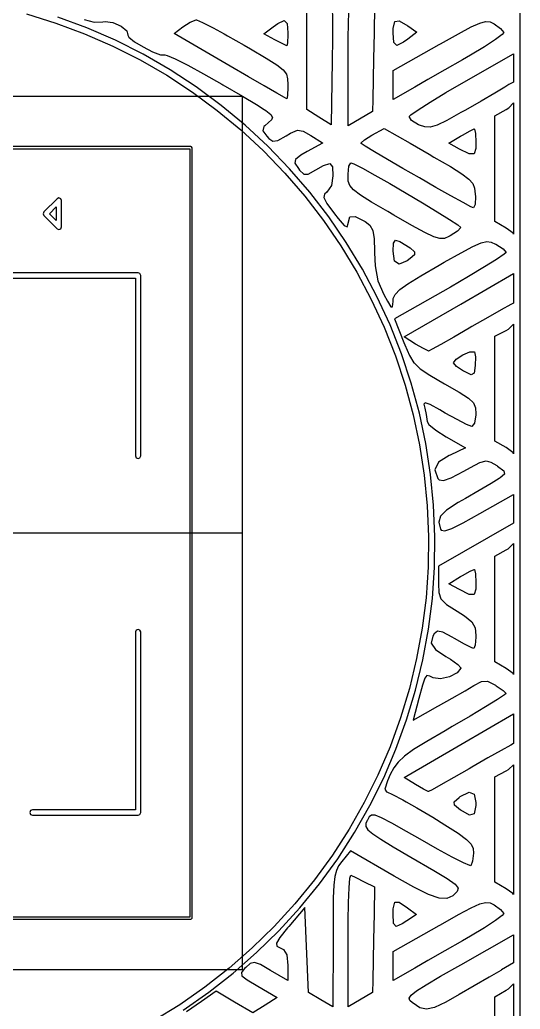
# Model space of a CAD drawing. Header units: millimetres. Extents: x 38 to 487, y 14 to 137.
# Drawn here: x 69.66 to 81.04, y 36.5 to 58.98 of the extents above; entities that cross this region are included whole.
import ezdxf

# ---------------------------------------------------------------- set-up
doc = ezdxf.new("R2010")
doc.units = ezdxf.units.MM
doc.layers.add('BLACK', color=20, linetype='Continuous')

msp = doc.modelspace()

# ---------------------------------------------------------------- linework, layer by layer
for p, q in [((58.178, 57.247), (74.728, 57.247)), ((74.728, 37.397), (74.728, 57.247)), ((74.728, 37.397), (58.178, 37.397))]:
    msp.add_line(p, q)
at = {"layer": 'BLACK', "linetype": 'Continuous'}
for p, q in [((81.037, 27.986), (81.037, 123.236)), ((76.184, 56.943), (76.184, 59.224)), ((76.765, 59.285), (76.769, 58.956)), ((77.136, 58.942), (77.15, 59.275)), ((77.728, 59.292), (77.716, 58.68)), ((69.815, 59.11), (70.482, 58.904)), ((70.482, 58.904), (71.136, 58.66)), ((71.191, 58.795), (70.529, 59.041)), ((71.13, 58.982), (71.354, 58.925)), ((71.354, 58.925), (71.555, 58.933)), ((71.555, 58.933), (71.604, 58.942)), ((71.604, 58.942), (71.782, 58.915)), ((71.782, 58.915), (71.965, 58.834)), ((73.373, 58.82), (73.539, 58.928)), ((73.539, 58.928), (73.669, 58.977)), ((73.669, 58.977), (73.681, 58.975)), ((73.681, 58.975), (73.816, 58.917)), ((73.816, 58.917), (74.061, 58.792)), ((75.421, 58.816), (75.526, 58.893)), ((75.526, 58.893), (75.673, 58.963)), ((75.673, 58.963), (75.74, 58.896)), ((75.74, 58.896), (75.756, 58.68)), ((76.769, 58.956), (76.769, 58.536)), ((77.127, 58.517), (77.136, 58.942)), ((78.153, 58.784), (78.188, 58.942)), ((78.188, 58.942), (78.289, 58.955)), ((78.289, 58.955), (78.485, 58.838)), ((79.919, 58.816), (80.116, 58.905)), ((80.116, 58.905), (80.251, 58.939)), ((80.251, 58.939), (80.351, 58.929)), ((80.351, 58.929), (80.444, 58.886)), ((80.444, 58.886), (80.592, 58.783)), ((71.838, 58.512), (71.191, 58.795)), ((71.965, 58.834), (72.096, 58.729)), ((72.096, 58.729), (72.11, 58.665)), ((72.11, 58.665), (72.118, 58.631)), ((73.171, 58.665), (73.373, 58.82)), ((74.442, 57.926), (73.171, 58.665)), ((74.061, 58.792), (74.308, 58.657)), ((75.214, 58.657), (75.421, 58.816)), ((75.756, 58.68), (75.756, 58.64)), ((77.716, 58.68), (77.704, 58.092)), ((78.151, 58.68), (78.153, 58.784)), ((78.167, 58.463), (78.151, 58.68)), ((78.686, 58.697), (78.483, 58.541)), ((78.485, 58.838), (78.686, 58.697)), ((79.226, 58.435), (79.632, 58.663)), ((79.632, 58.663), (79.919, 58.816)), ((80.592, 58.783), (80.665, 58.692)), ((80.665, 58.692), (80.63, 58.647)), ((71.136, 58.66), (71.776, 58.381)), ((72.468, 58.194), (71.838, 58.512)), ((72.118, 58.631), (72.139, 58.581)), ((72.139, 58.581), (72.268, 58.479)), ((72.268, 58.479), (72.466, 58.361)), ((74.308, 58.657), (74.385, 58.616)), ((74.385, 58.616), (74.76, 58.403)), ((75.464, 58.522), (75.214, 58.657)), ((75.639, 58.43), (75.464, 58.522)), ((75.749, 58.457), (75.735, 58.384)), ((75.756, 58.64), (75.749, 58.457)), ((76.769, 58.536), (76.763, 58.054)), ((77.124, 58.08), (77.127, 58.517)), ((78.235, 58.396), (78.167, 58.463)), ((78.382, 58.467), (78.235, 58.396)), ((78.483, 58.541), (78.382, 58.467)), ((80.474, 58.529), (80.222, 58.365)), ((80.63, 58.647), (80.474, 58.529)), ((71.776, 58.381), (72.399, 58.066)), ((72.466, 58.361), (72.682, 58.253)), ((72.682, 58.253), (72.864, 58.184)), ((74.76, 58.403), (74.908, 58.317)), ((74.908, 58.317), (75.265, 58.109)), ((75.732, 58.385), (75.639, 58.43)), ((75.735, 58.384), (75.732, 58.385)), ((78.152, 57.825), (79.192, 58.416)), ((79.192, 58.416), (79.226, 58.435)), ((80.222, 58.365), (79.904, 58.175)), ((72.399, 58.066), (73.004, 57.717)), ((73.08, 57.84), (72.468, 58.194)), ((72.864, 58.184), (72.962, 58.181)), ((72.962, 58.181), (73.015, 58.17)), ((73.015, 58.17), (73.197, 58.089)), ((73.197, 58.089), (73.481, 57.944)), ((75.265, 58.109), (75.504, 57.957)), ((76.763, 58.054), (76.74, 56.591)), ((77.124, 56.569), (77.124, 58.08)), ((77.704, 58.092), (77.686, 57.171)), ((79.725, 58.072), (79.322, 57.84)), ((79.904, 58.175), (79.725, 58.072)), ((79.758, 57.561), (80.887, 58.205)), ((80.887, 58.205), (80.887, 57.565)), ((73.671, 57.454), (73.08, 57.84)), ((73.481, 57.944), (73.843, 57.748)), ((74.859, 57.684), (74.442, 57.926)), ((75.504, 57.957), (75.649, 57.842)), ((75.649, 57.842), (75.724, 57.743)), ((78.151, 57.498), (78.152, 57.825)), ((79.322, 57.84), (78.94, 57.621)), ((73.004, 57.717), (73.588, 57.334)), ((73.843, 57.748), (74.257, 57.514)), ((75.221, 57.475), (74.859, 57.684)), ((75.724, 57.743), (75.752, 57.637)), ((75.752, 57.637), (75.756, 57.505)), ((78.94, 57.621), (78.642, 57.451)), ((79.348, 57.323), (79.758, 57.561)), ((80.887, 57.565), (80.781, 57.505)), ((73.588, 57.334), (74.15, 56.92)), ((74.239, 57.034), (73.671, 57.454)), ((74.257, 57.514), (74.276, 57.504)), ((74.276, 57.504), (74.726, 57.244)), ((75.503, 57.313), (75.221, 57.475)), ((75.682, 57.212), (75.503, 57.313)), ((75.756, 57.446), (75.748, 57.259)), ((75.756, 57.505), (75.756, 57.446)), ((78.151, 57.171), (78.151, 57.498)), ((78.642, 57.451), (78.151, 57.171)), ((78.994, 57.109), (79.348, 57.323)), ((80.689, 57.448), (80.457, 57.31)), ((80.781, 57.505), (80.689, 57.448)), ((74.726, 57.244), (75.046, 57.054)), ((75.735, 57.185), (75.682, 57.212)), ((75.748, 57.259), (75.735, 57.185)), ((77.686, 57.171), (77.68, 56.893)), ((78.721, 56.936), (78.994, 57.109)), ((80.146, 57.129), (79.796, 56.929)), ((80.457, 57.31), (80.146, 57.129)), ((80.779, 56.982), (80.887, 57.092)), ((80.887, 57.092), (80.887, 54.109)), ((74.15, 56.92), (74.688, 56.475)), ((74.784, 56.584), (74.239, 57.034)), ((75.046, 57.054), (75.218, 56.943)), ((75.218, 56.943), (75.254, 56.92)), ((75.254, 56.92), (75.368, 56.827)), ((76.462, 56.767), (76.184, 56.943)), ((77.68, 56.893), (77.124, 56.569)), ((78.555, 56.82), (78.721, 56.936)), ((79.69, 56.869), (79.367, 56.69)), ((79.796, 56.929), (79.69, 56.869)), ((80.461, 56.798), (80.717, 56.944)), ((80.717, 56.944), (80.779, 56.982)), ((75.319, 56.647), (75.232, 56.569)), ((75.382, 56.705), (75.319, 56.647)), ((75.368, 56.827), (75.404, 56.76)), ((75.404, 56.76), (75.382, 56.705)), ((76.74, 56.591), (76.462, 56.767)), ((78.516, 56.781), (78.555, 56.82)), ((78.565, 56.693), (78.516, 56.781)), ((78.725, 56.595), (78.565, 56.693)), ((79.367, 56.69), (79.146, 56.584)), ((80.46, 55.598), (80.461, 56.798)), ((74.688, 56.475), (75.2, 56.001)), ((75.302, 56.104), (74.784, 56.584)), ((75.213, 56.552), (75.187, 56.459)), ((75.187, 56.459), (75.281, 56.333)), ((75.232, 56.569), (75.213, 56.552)), ((75.818, 56.4), (75.974, 56.469)), ((75.974, 56.469), (76.101, 56.451)), ((76.101, 56.451), (76.279, 56.347)), ((77.667, 56.358), (77.947, 56.508)), ((77.947, 56.508), (78.533, 56.173)), ((78.745, 56.586), (78.725, 56.595)), ((78.871, 56.544), (78.745, 56.586)), ((78.992, 56.539), (78.871, 56.544)), ((79.146, 56.584), (78.992, 56.539)), ((79.722, 56.36), (79.899, 56.459)), ((79.899, 56.459), (79.992, 56.499)), ((79.992, 56.499), (79.997, 56.496)), ((79.997, 56.496), (80.022, 56.398)), ((75.281, 56.333), (75.325, 56.285)), ((75.325, 56.285), (75.418, 56.218)), ((75.418, 56.218), (75.528, 56.237)), ((75.528, 56.237), (75.72, 56.343)), ((75.72, 56.343), (75.818, 56.4)), ((76.279, 56.347), (76.543, 56.18)), ((77.422, 56.18), (77.496, 56.252)), ((77.496, 56.252), (77.667, 56.358)), ((79.414, 56.173), (79.682, 56.336)), ((79.682, 56.336), (79.722, 56.36)), ((80.022, 56.398), (80.032, 56.2)), ((80.032, 56.2), (80.028, 56.053)), ((73.553, 56.097), (59.353, 56.097)), ((59.378, 56.047), (73.528, 56.047)), ((73.528, 56.047), (73.528, 38.597)), ((73.57, 56.089), (73.553, 56.097)), ((73.578, 56.072), (73.57, 56.089)), ((73.578, 38.572), (73.578, 56.072)), ((75.2, 56.001), (75.685, 55.498)), ((75.793, 55.596), (75.302, 56.104)), ((76.199, 55.984), (76.052, 55.9)), ((76.545, 56.179), (76.199, 55.984)), ((76.543, 56.18), (76.545, 56.179)), ((77.424, 56.171), (77.422, 56.18)), ((77.517, 56.108), (77.424, 56.171)), ((77.725, 55.981), (77.517, 56.108)), ((78.021, 55.807), (77.725, 55.981)), ((78.533, 56.173), (78.968, 55.923)), ((79.659, 56.04), (79.414, 56.173)), ((79.878, 55.933), (79.659, 56.04)), ((80.028, 56.053), (79.989, 55.932)), ((75.929, 55.805), (75.917, 55.721)), ((76.052, 55.9), (75.929, 55.805)), ((78.372, 55.602), (78.021, 55.807)), ((78.968, 55.923), (79.077, 55.861)), ((79.077, 55.861), (79.453, 55.642)), ((79.989, 55.932), (79.878, 55.933)), ((76.254, 55.062), (75.793, 55.596)), ((75.917, 55.721), (75.995, 55.601)), ((75.995, 55.601), (76.021, 55.566)), ((76.021, 55.566), (76.117, 55.468)), ((76.218, 55.472), (76.395, 55.571)), ((76.395, 55.571), (76.564, 55.668)), ((76.564, 55.668), (76.708, 55.714)), ((76.708, 55.714), (76.769, 55.64)), ((76.769, 55.64), (76.782, 55.436)), ((77.125, 55.47), (77.145, 55.654)), ((77.145, 55.654), (77.187, 55.729)), ((77.187, 55.729), (77.258, 55.703)), ((77.258, 55.703), (77.451, 55.605)), ((77.451, 55.605), (77.733, 55.45)), ((78.749, 55.385), (78.372, 55.602)), ((79.453, 55.642), (79.709, 55.482)), ((80.46, 54.398), (80.46, 55.598)), ((75.685, 55.498), (76.142, 54.97)), ((76.117, 55.468), (76.218, 55.472)), ((76.782, 55.434), (76.751, 55.213)), ((76.782, 55.436), (76.782, 55.434)), ((77.124, 55.436), (77.125, 55.47)), ((77.13, 55.316), (77.124, 55.436)), ((77.164, 55.216), (77.13, 55.316)), ((77.733, 55.45), (78.074, 55.257)), ((79.123, 55.172), (78.749, 55.385)), ((79.709, 55.482), (79.87, 55.361)), ((79.87, 55.361), (79.959, 55.257)), ((76.751, 55.213), (76.642, 55.06)), ((77.247, 55.116), (77.164, 55.216)), ((77.404, 54.997), (77.247, 55.116)), ((78.074, 55.257), (78.444, 55.042)), ((79.462, 54.98), (79.123, 55.172)), ((79.959, 55.257), (79.999, 55.15)), ((79.999, 55.15), (80.016, 55.02)), ((70.51, 54.914), (70.21, 54.614)), ((70.553, 54.932), (70.51, 54.914)), ((70.595, 54.914), (70.553, 54.932)), ((70.613, 54.872), (70.595, 54.914)), ((70.613, 54.272), (70.613, 54.872)), ((76.142, 54.97), (76.568, 54.417)), ((76.685, 54.502), (76.254, 55.062)), ((76.588, 55.02), (76.574, 54.941)), ((76.574, 54.941), (76.644, 54.805)), ((76.642, 55.06), (76.588, 55.02)), ((77.657, 54.838), (77.404, 54.997)), ((78.444, 55.042), (78.813, 54.824)), ((79.737, 54.828), (79.462, 54.98)), ((80.02, 54.963), (80.012, 54.779)), ((80.016, 55.02), (80.02, 54.963)), ((70.337, 54.572), (70.493, 54.727)), ((70.493, 54.727), (70.493, 54.417)), ((76.644, 54.805), (76.813, 54.573)), ((78.029, 54.62), (77.657, 54.838)), ((78.163, 54.542), (78.029, 54.62)), ((78.813, 54.824), (79.152, 54.619)), ((79.152, 54.619), (79.431, 54.445)), ((79.918, 54.732), (79.737, 54.828)), ((79.973, 54.707), (79.918, 54.732)), ((80.012, 54.779), (79.973, 54.707)), ((70.21, 54.614), (70.193, 54.572)), ((70.193, 54.572), (70.21, 54.529)), ((70.21, 54.529), (70.51, 54.229)), ((70.493, 54.417), (70.337, 54.572)), ((76.568, 54.417), (76.962, 53.841)), ((77.084, 53.919), (76.685, 54.502)), ((76.813, 54.573), (76.899, 54.463)), ((76.899, 54.463), (77.036, 54.306)), ((77.125, 54.362), (77.165, 54.502)), ((77.165, 54.502), (77.289, 54.512)), ((77.289, 54.512), (77.512, 54.394)), ((77.512, 54.394), (77.617, 54.311)), ((78.576, 54.305), (78.163, 54.542)), ((79.431, 54.445), (79.62, 54.32)), ((80.716, 54.246), (80.46, 54.398)), ((70.51, 54.229), (70.553, 54.212)), ((70.553, 54.212), (70.595, 54.229)), ((70.595, 54.229), (70.613, 54.272)), ((77.036, 54.306), (77.105, 54.272)), ((77.105, 54.272), (77.124, 54.349)), ((77.124, 54.349), (77.125, 54.362)), ((77.617, 54.311), (77.686, 54.193)), ((77.686, 54.193), (77.718, 54.002)), ((78.869, 54.145), (78.576, 54.305)), ((79.615, 54.174), (79.446, 54.068)), ((79.69, 54.257), (79.615, 54.174)), ((79.62, 54.32), (79.69, 54.26)), ((79.69, 54.26), (79.69, 54.257)), ((80.874, 54.133), (80.716, 54.246)), ((77.718, 54.002), (77.726, 53.723)), ((78.159, 53.902), (78.201, 53.974)), ((78.201, 53.974), (78.3, 53.939)), ((79.071, 54.049), (78.869, 54.145)), ((79.21, 54.009), (79.071, 54.049)), ((79.315, 54.014), (79.21, 54.009)), ((79.414, 54.052), (79.315, 54.014)), ((79.446, 54.068), (79.414, 54.052)), ((80.887, 54.109), (80.874, 54.133)), ((76.962, 53.841), (77.324, 53.243)), ((77.45, 53.315), (77.084, 53.919)), ((77.726, 53.723), (77.727, 53.688)), ((78.151, 53.723), (78.159, 53.902)), ((78.182, 53.499), (78.151, 53.723)), ((78.3, 53.939), (78.533, 53.801)), ((78.533, 53.801), (78.638, 53.711)), ((79.692, 53.688), (79.962, 53.831)), ((79.962, 53.831), (80.147, 53.912)), ((80.147, 53.912), (80.276, 53.94)), ((80.276, 53.94), (80.377, 53.926)), ((80.377, 53.926), (80.478, 53.881)), ((80.478, 53.881), (80.485, 53.878)), ((80.485, 53.878), (80.649, 53.774)), ((80.649, 53.774), (80.716, 53.696)), ((77.727, 53.688), (77.74, 53.39)), ((78.284, 53.428), (78.182, 53.499)), ((78.467, 53.506), (78.284, 53.428)), ((78.535, 53.555), (78.467, 53.506)), ((78.632, 53.64), (78.535, 53.555)), ((78.638, 53.711), (78.632, 53.64)), ((79.31, 53.472), (79.692, 53.688)), ((80.501, 53.537), (80.224, 53.364)), ((80.672, 53.654), (80.501, 53.537)), ((80.716, 53.696), (80.672, 53.654)), ((77.782, 52.691), (77.45, 53.315)), ((77.74, 53.39), (77.804, 53.049)), ((78.776, 53.163), (79.195, 53.406)), ((79.195, 53.406), (79.31, 53.472)), ((80.224, 53.364), (79.865, 53.149)), ((72.353, 53.232), (60.553, 53.232)), ((60.613, 53.112), (72.293, 53.112)), ((72.293, 53.112), (72.293, 49.072)), ((72.395, 53.214), (72.353, 53.232)), ((72.413, 53.172), (72.395, 53.214)), ((72.413, 49.072), (72.413, 53.172)), ((77.324, 53.243), (77.652, 52.627)), ((77.804, 53.049), (77.937, 52.736)), ((78.485, 52.983), (78.776, 53.163)), ((79.865, 53.149), (79.449, 52.908)), ((79.685, 52.519), (80.887, 53.215)), ((80.887, 53.215), (80.887, 52.542)), ((79.449, 52.908), (78.182, 52.182)), ((78.197, 52.741), (78.3, 52.848)), ((78.3, 52.848), (78.485, 52.983)), ((77.652, 52.627), (77.944, 51.993)), ((78.078, 52.05), (77.782, 52.691)), ((77.937, 52.736), (78.018, 52.588)), ((78.147, 52.58), (78.153, 52.644)), ((78.153, 52.644), (78.197, 52.741)), ((78.018, 52.588), (78.1, 52.459)), ((78.1, 52.459), (78.137, 52.461)), ((78.137, 52.461), (78.147, 52.58)), ((78.397, 51.774), (79.685, 52.519)), ((80.605, 52.39), (80.301, 52.217)), ((80.825, 52.511), (80.605, 52.39)), ((80.887, 52.542), (80.825, 52.511)), ((78.182, 52.182), (78.395, 51.646)), ((80.301, 52.217), (79.94, 52.009)), ((77.944, 51.993), (78.202, 51.344)), ((78.338, 51.394), (78.078, 52.05)), ((79.877, 51.972), (79.525, 51.769)), ((79.94, 52.009), (79.877, 51.972)), ((80.46, 51.791), (80.716, 51.924)), ((80.716, 51.924), (80.77, 51.953)), ((80.77, 51.953), (80.887, 52.061)), ((80.887, 52.061), (80.887, 49.121)), ((78.661, 51.613), (78.397, 51.774)), ((79.525, 51.769), (79.235, 51.604)), ((80.46, 49.41), (80.46, 51.791)), ((78.395, 51.646), (78.416, 51.592)), ((78.416, 51.592), (78.518, 51.356)), ((78.842, 51.508), (78.661, 51.613)), ((78.948, 51.455), (78.842, 51.508)), ((79.035, 51.494), (78.954, 51.453)), ((79.235, 51.604), (79.035, 51.494)), ((78.202, 51.344), (78.422, 50.681)), ((78.561, 50.723), (78.338, 51.394)), ((78.518, 51.356), (78.623, 51.187)), ((78.954, 51.453), (78.948, 51.455)), ((79.519, 51.185), (79.582, 51.269)), ((79.582, 51.269), (79.732, 51.366)), ((79.732, 51.366), (79.894, 51.433)), ((79.894, 51.433), (79.995, 51.433)), ((79.995, 51.433), (80.022, 51.324)), ((80.022, 51.324), (80.017, 51.126)), ((78.623, 51.187), (78.625, 51.185)), ((78.625, 51.185), (78.766, 51.048)), ((78.766, 51.048), (78.986, 50.902)), ((79.587, 51.101), (79.519, 51.185)), ((79.75, 50.995), (79.587, 51.101)), ((80.017, 51.125), (79.988, 50.952)), ((80.017, 51.126), (80.017, 51.125)), ((78.986, 50.902), (79.32, 50.711)), ((79.754, 50.993), (79.75, 50.995)), ((79.919, 50.917), (79.754, 50.993)), ((79.988, 50.952), (79.919, 50.917)), ((78.422, 50.681), (78.605, 50.008)), ((78.746, 50.042), (78.561, 50.723)), ((79.32, 50.711), (79.649, 50.522)), ((79.649, 50.522), (79.859, 50.385)), ((79.859, 50.385), (79.974, 50.275)), ((78.88, 50.28), (78.847, 50.249)), ((78.847, 50.249), (78.866, 50.153)), ((78.866, 50.153), (78.897, 50.015)), ((78.991, 50.238), (78.88, 50.28)), ((79.21, 50.116), (78.991, 50.238)), ((79.974, 50.275), (80.022, 50.165)), ((80.022, 50.165), (80.032, 50.027)), ((78.605, 50.008), (78.75, 49.325)), ((78.893, 49.351), (78.746, 50.042)), ((78.897, 50.015), (78.919, 49.857)), ((79.33, 50.046), (79.21, 50.116)), ((79.601, 49.895), (79.33, 50.046)), ((80.032, 50.001), (80.002, 49.818)), ((80.032, 50.027), (80.032, 50.001)), ((78.919, 49.857), (78.964, 49.788)), ((78.964, 49.788), (79.123, 49.656)), ((79.819, 49.786), (79.601, 49.895)), ((79.938, 49.743), (79.819, 49.786)), ((79.94, 49.743), (79.938, 49.743)), ((80.002, 49.818), (79.94, 49.743)), ((79.123, 49.656), (79.357, 49.505)), ((79.357, 49.505), (79.794, 49.252)), ((78.75, 49.325), (78.857, 48.635)), ((79.001, 48.653), (78.893, 49.351)), ((79.794, 49.252), (79.445, 49.091)), ((80.716, 49.259), (80.46, 49.41)), ((80.871, 49.149), (80.716, 49.259)), ((72.293, 49.072), (72.31, 49.029)), ((72.31, 49.029), (72.353, 49.012)), ((72.353, 49.012), (72.395, 49.029)), ((72.395, 49.029), (72.413, 49.072)), ((79.423, 49.081), (79.181, 48.926)), ((79.445, 49.091), (79.423, 49.081)), ((80.887, 49.121), (80.871, 49.149)), ((79.181, 48.926), (79.099, 48.758)), ((79.753, 48.725), (79.909, 48.811)), ((79.909, 48.811), (80.123, 48.919)), ((80.123, 48.919), (80.262, 48.956)), ((80.262, 48.956), (80.373, 48.931)), ((80.373, 48.931), (80.505, 48.851)), ((80.505, 48.851), (80.523, 48.839)), ((80.523, 48.839), (80.668, 48.732)), ((78.857, 48.635), (78.925, 47.94)), ((79.07, 47.95), (79.001, 48.653)), ((79.099, 48.758), (79.168, 48.558)), ((79.168, 48.558), (79.197, 48.526)), ((79.294, 48.513), (79.468, 48.576)), ((79.468, 48.576), (79.753, 48.725)), ((80.558, 48.555), (80.378, 48.442)), ((80.582, 48.572), (80.558, 48.555)), ((80.683, 48.66), (80.582, 48.572)), ((80.668, 48.732), (80.683, 48.66)), ((79.197, 48.526), (79.294, 48.513)), ((80.378, 48.442), (80.108, 48.283)), ((79.797, 48.107), (79.625, 48.01)), ((80.108, 48.283), (79.797, 48.107)), ((80.123, 47.763), (80.887, 48.198)), ((80.887, 48.198), (80.887, 47.546)), ((78.925, 47.94), (78.954, 47.242)), ((79.099, 47.244), (79.07, 47.95)), ((79.625, 48.01), (79.364, 47.842)), ((79.225, 47.704), (79.186, 47.568)), ((79.364, 47.842), (79.225, 47.704)), ((79.741, 47.552), (80.123, 47.763)), ((80.887, 47.546), (79.177, 46.564)), ((79.186, 47.568), (79.226, 47.407)), ((79.323, 47.37), (79.482, 47.423)), ((79.482, 47.423), (79.741, 47.552)), ((78.954, 47.242), (78.945, 46.544)), ((79.09, 46.538), (79.099, 47.242)), ((79.099, 47.242), (79.099, 47.244)), ((79.226, 47.407), (79.242, 47.382)), ((79.242, 47.382), (79.323, 47.37)), ((80.76, 46.964), (80.887, 47.085)), ((80.887, 47.085), (80.887, 44.103)), ((80.46, 45.592), (80.461, 46.792)), ((80.461, 46.792), (80.717, 46.938)), ((80.717, 46.938), (80.76, 46.964)), ((78.945, 46.544), (78.896, 45.848)), ((79.04, 45.833), (79.09, 46.538)), ((79.177, 46.564), (79.177, 46.186)), ((79.414, 46.167), (79.682, 46.33)), ((79.682, 46.33), (79.722, 46.354)), ((79.722, 46.354), (79.899, 46.453)), ((79.899, 46.453), (79.992, 46.493)), ((79.992, 46.493), (79.997, 46.49)), ((79.997, 46.49), (80.022, 46.392)), ((80.022, 46.392), (80.032, 46.194)), ((79.177, 46.186), (79.178, 46.167)), ((79.178, 46.167), (79.186, 45.971)), ((79.659, 46.034), (79.414, 46.167)), ((80.032, 46.194), (80.028, 46.047)), ((79.186, 45.971), (79.236, 45.825)), ((79.878, 45.927), (79.659, 46.034)), ((79.989, 45.926), (79.878, 45.927)), ((80.028, 46.047), (79.989, 45.926)), ((78.896, 45.848), (78.808, 45.155)), ((78.952, 45.133), (79.04, 45.833)), ((79.236, 45.825), (79.364, 45.7)), ((79.364, 45.7), (79.605, 45.544)), ((79.605, 45.544), (79.768, 45.44)), ((79.768, 45.44), (79.939, 45.302)), ((80.46, 44.392), (80.46, 45.592)), ((79.939, 45.302), (80.015, 45.167)), ((72.31, 45.114), (72.293, 45.072)), ((72.293, 45.072), (72.293, 41.032)), ((72.353, 45.132), (72.31, 45.114)), ((72.395, 45.114), (72.353, 45.132)), ((72.413, 45.072), (72.395, 45.114)), ((72.413, 40.972), (72.413, 45.072)), ((78.808, 45.155), (78.682, 44.468)), ((78.824, 44.438), (78.952, 45.133)), ((79.053, 44.977), (79.017, 44.817)), ((79.084, 45.031), (79.053, 44.977)), ((79.156, 45.087), (79.084, 45.031)), ((79.279, 45.065), (79.156, 45.087)), ((79.494, 44.955), (79.279, 45.065)), ((79.547, 44.924), (79.494, 44.955)), ((80.015, 45.167), (80.032, 44.989)), ((80.032, 44.956), (80.016, 44.772)), ((80.032, 44.989), (80.032, 44.956)), ((79.017, 44.817), (79.11, 44.674)), ((79.774, 44.796), (79.547, 44.924)), ((79.937, 44.714), (79.774, 44.796)), ((80.016, 44.772), (79.983, 44.697)), ((79.11, 44.674), (79.348, 44.516)), ((79.348, 44.516), (79.45, 44.455)), ((79.983, 44.697), (79.937, 44.714)), ((78.682, 44.468), (78.518, 43.79)), ((78.658, 43.752), (78.824, 44.438)), ((79.45, 44.455), (79.622, 44.334)), ((79.622, 44.334), (79.69, 44.256)), ((80.716, 44.24), (80.46, 44.392)), ((78.918, 44.085), (78.869, 44.025)), ((78.984, 44.071), (78.918, 44.085)), ((79.061, 44.028), (78.984, 44.071)), ((79.427, 44.052), (79.222, 44.006)), ((79.606, 44.141), (79.427, 44.052)), ((79.69, 44.248), (79.606, 44.141)), ((79.69, 44.256), (79.69, 44.248)), ((80.874, 44.127), (80.716, 44.24)), ((80.887, 44.103), (80.874, 44.127)), ((78.814, 43.861), (78.733, 43.563)), ((78.869, 44.025), (78.814, 43.861)), ((79.222, 44.006), (79.061, 44.028)), ((79.783, 43.735), (79.984, 43.853)), ((79.984, 43.853), (80.161, 43.946)), ((80.161, 43.946), (80.297, 43.951)), ((80.297, 43.951), (80.475, 43.862)), ((80.475, 43.862), (80.491, 43.852)), ((80.491, 43.852), (80.651, 43.744)), ((78.518, 43.79), (78.316, 43.121)), ((78.454, 43.075), (78.658, 43.752)), ((79.493, 43.569), (79.783, 43.735)), ((80.68, 43.642), (80.519, 43.536)), ((80.651, 43.744), (80.716, 43.674)), ((80.716, 43.674), (80.68, 43.642)), ((78.733, 43.563), (78.601, 43.07)), ((78.601, 43.07), (79.167, 43.385)), ((79.167, 43.385), (79.177, 43.391)), ((79.177, 43.391), (79.493, 43.569)), ((80.519, 43.536), (80.252, 43.371)), ((79.902, 43.162), (79.494, 42.925)), ((79.685, 42.513), (80.887, 43.209)), ((80.252, 43.371), (79.902, 43.162)), ((80.887, 43.209), (80.887, 42.536)), ((78.316, 43.121), (78.078, 42.465)), ((78.212, 42.412), (78.454, 43.075)), ((79.329, 42.83), (78.913, 42.586)), ((79.494, 42.925), (79.329, 42.83)), ((78.397, 41.768), (79.685, 42.513)), ((78.913, 42.586), (78.614, 42.399)), ((80.825, 42.504), (80.605, 42.383)), ((80.887, 42.536), (80.825, 42.504)), ((78.078, 42.465), (77.802, 41.823)), ((77.934, 41.762), (78.212, 42.412)), ((78.614, 42.399), (78.406, 42.249)), ((80.605, 42.383), (80.301, 42.211)), ((78.266, 42.118), (78.167, 41.987)), ((78.406, 42.249), (78.266, 42.118)), ((80.301, 42.211), (79.94, 42.003)), ((80.77, 41.947), (80.887, 42.055)), ((80.887, 42.055), (80.887, 39.106)), ((77.802, 41.823), (77.492, 41.198)), ((78.085, 41.835), (78.019, 41.691)), ((78.167, 41.987), (78.085, 41.835)), ((79.877, 41.966), (79.525, 41.763)), ((79.94, 42.003), (79.877, 41.966)), ((80.46, 41.785), (80.716, 41.917)), ((80.716, 41.917), (80.77, 41.947)), ((77.62, 41.13), (77.934, 41.762)), ((78.019, 41.691), (77.962, 41.504)), ((78.661, 41.607), (78.397, 41.768)), ((78.842, 41.502), (78.661, 41.607)), ((79.235, 41.598), (79.035, 41.488)), ((79.525, 41.763), (79.235, 41.598)), ((80.46, 39.387), (80.46, 41.785)), ((77.962, 41.504), (78.002, 41.441)), ((78.002, 41.441), (78.009, 41.44)), ((78.009, 41.44), (78.135, 41.384)), ((78.135, 41.384), (78.371, 41.258)), ((78.948, 41.449), (78.842, 41.502)), ((78.954, 41.447), (78.948, 41.449)), ((79.035, 41.488), (78.954, 41.447)), ((79.675, 41.332), (79.876, 41.435)), ((79.876, 41.435), (79.994, 41.39)), ((79.994, 41.39), (80.032, 41.196)), ((77.492, 41.198), (77.147, 40.591)), ((77.271, 40.516), (77.62, 41.13)), ((78.371, 41.258), (78.446, 41.215)), ((78.446, 41.215), (78.686, 41.078)), ((79.536, 41.215), (79.647, 41.312)), ((79.546, 41.14), (79.536, 41.215)), ((79.683, 41.025), (79.546, 41.14)), ((79.647, 41.312), (79.675, 41.332)), ((80.031, 41.131), (79.99, 40.943)), ((80.032, 41.196), (80.031, 41.131)), ((69.91, 41.014), (69.893, 40.972)), ((69.893, 40.972), (69.91, 40.929)), ((69.953, 41.032), (69.91, 41.014)), ((69.91, 40.929), (69.953, 40.912)), ((72.293, 41.032), (69.953, 41.032)), ((69.953, 40.912), (72.353, 40.912)), ((72.353, 40.912), (72.395, 40.929)), ((72.395, 40.929), (72.413, 40.972)), ((77.654, 40.914), (77.604, 40.875)), ((77.74, 40.909), (77.654, 40.914)), ((77.886, 40.851), (77.74, 40.909)), ((78.686, 41.078), (79.049, 40.862)), ((79.688, 41.022), (79.683, 41.025)), ((79.881, 40.91), (79.688, 41.022)), ((79.99, 40.943), (79.881, 40.91)), ((77.559, 40.788), (77.532, 40.718)), ((77.532, 40.718), (77.532, 40.653)), ((77.565, 40.8), (77.559, 40.788)), ((77.604, 40.875), (77.565, 40.8)), ((78.116, 40.732), (77.886, 40.851)), ((78.453, 40.542), (78.116, 40.732)), ((79.049, 40.862), (79.322, 40.694)), ((79.322, 40.694), (79.625, 40.501)), ((77.147, 40.591), (76.769, 40.004)), ((76.889, 39.922), (77.271, 40.516)), ((77.532, 40.653), (77.577, 40.581)), ((77.577, 40.581), (77.684, 40.489)), ((77.684, 40.489), (77.87, 40.364)), ((78.766, 40.362), (78.453, 40.542)), ((79.625, 40.501), (79.818, 40.361)), ((77.87, 40.364), (78.152, 40.192)), ((79.156, 40.142), (78.766, 40.362)), ((79.818, 40.361), (79.924, 40.251)), ((79.924, 40.251), (79.968, 40.153)), ((77.178, 40.102), (76.981, 39.855)), ((78.171, 39.527), (77.178, 40.102)), ((78.152, 40.192), (78.548, 39.96)), ((79.491, 39.96), (79.156, 40.142)), ((79.972, 40.046), (79.949, 39.867)), ((79.968, 40.153), (79.972, 40.046)), ((76.769, 40.004), (76.359, 39.439)), ((76.473, 39.351), (76.889, 39.922)), ((76.981, 39.855), (76.91, 39.76)), ((78.548, 39.96), (79.075, 39.656)), ((79.745, 39.83), (79.491, 39.96)), ((79.891, 39.766), (79.745, 39.83)), ((79.949, 39.867), (79.916, 39.763)), ((76.859, 39.657), (76.823, 39.52)), ((76.91, 39.76), (76.859, 39.657)), ((79.075, 39.656), (79.378, 39.474)), ((79.916, 39.763), (79.891, 39.766)), ((76.359, 39.439), (75.917, 38.898)), ((76.027, 38.803), (76.473, 39.351)), ((76.823, 39.52), (76.801, 39.321)), ((77.15, 39.263), (77.168, 39.478)), ((77.168, 39.478), (77.189, 39.549)), ((77.189, 39.549), (77.302, 39.492)), ((77.302, 39.492), (77.49, 39.398)), ((77.49, 39.398), (77.728, 39.28)), ((78.621, 39.274), (78.171, 39.527)), ((79.378, 39.474), (79.557, 39.344)), ((79.557, 39.344), (79.624, 39.252)), ((80.716, 39.241), (80.46, 39.387)), ((76.801, 39.321), (76.789, 39.034)), ((77.136, 38.93), (77.15, 39.263)), ((77.728, 39.28), (77.716, 38.668)), ((78.953, 39.109), (78.621, 39.274)), ((79.194, 39.025), (78.953, 39.109)), ((79.602, 39.177), (79.503, 39.079)), ((79.624, 39.252), (79.602, 39.177)), ((80.871, 39.134), (80.716, 39.241)), ((80.887, 39.106), (80.871, 39.134)), ((75.917, 38.898), (75.446, 38.382)), ((76.789, 39.034), (76.784, 38.63)), ((77.127, 38.505), (77.136, 38.93)), ((78.153, 38.78), (78.188, 38.931)), ((78.188, 38.931), (78.288, 38.937)), ((78.288, 38.937), (78.479, 38.809)), ((79.368, 39.017), (79.194, 39.025)), ((79.503, 39.079), (79.368, 39.017)), ((79.919, 38.804), (80.116, 38.893)), ((80.116, 38.893), (80.251, 38.927)), ((80.251, 38.927), (80.351, 38.917)), ((80.351, 38.917), (80.444, 38.874)), ((75.551, 38.282), (76.027, 38.803)), ((76.141, 38.816), (75.777, 38.384)), ((76.226, 36.881), (76.141, 38.816)), ((77.716, 38.668), (77.704, 38.08)), ((78.151, 38.668), (78.153, 38.78)), ((78.161, 38.452), (78.151, 38.668)), ((78.479, 38.809), (78.68, 38.655)), ((79.632, 38.651), (79.919, 38.804)), ((80.444, 38.874), (80.592, 38.771)), ((80.592, 38.771), (80.665, 38.68)), ((80.665, 38.68), (80.63, 38.635)), ((59.353, 38.547), (73.553, 38.547)), ((73.528, 38.597), (59.378, 38.597)), ((73.553, 38.547), (73.57, 38.554)), ((73.57, 38.554), (73.578, 38.572)), ((76.784, 38.63), (76.783, 38.083)), ((77.124, 38.068), (77.127, 38.505)), ((78.215, 38.383), (78.161, 38.452)), ((78.353, 38.442), (78.215, 38.383)), ((78.461, 38.512), (78.353, 38.442)), ((78.68, 38.655), (78.461, 38.512)), ((79.226, 38.423), (79.632, 38.651)), ((80.474, 38.517), (80.222, 38.353)), ((80.63, 38.635), (80.474, 38.517)), ((75.446, 38.382), (74.948, 37.894)), ((75.046, 37.788), (75.551, 38.282)), ((75.752, 38.354), (75.574, 38.134)), ((75.777, 38.384), (75.752, 38.354)), ((78.152, 37.812), (79.192, 38.404)), ((79.192, 38.404), (79.226, 38.423)), ((80.222, 38.353), (79.904, 38.162)), ((75.574, 38.134), (75.495, 38.006)), ((75.495, 38.006), (75.503, 37.938)), ((76.783, 38.083), (76.782, 36.557)), ((77.124, 36.557), (77.124, 38.068)), ((77.704, 38.08), (77.686, 37.158)), ((79.725, 38.059), (79.322, 37.828)), ((79.691, 37.513), (80.887, 38.192)), ((79.904, 38.162), (79.725, 38.059)), ((80.887, 38.192), (80.887, 37.556)), ((74.948, 37.894), (74.422, 37.434)), ((74.515, 37.322), (75.046, 37.788)), ((75.503, 37.938), (75.585, 37.898)), ((75.585, 37.898), (75.659, 37.862)), ((75.659, 37.862), (75.735, 37.74)), ((78.151, 37.485), (78.152, 37.812)), ((79.322, 37.828), (78.94, 37.609)), ((74.902, 37.542), (74.798, 37.448)), ((74.996, 37.567), (74.902, 37.542)), ((75.133, 37.516), (74.996, 37.567)), ((75.735, 37.74), (75.756, 37.499)), ((78.94, 37.609), (78.642, 37.439)), ((80.887, 37.556), (80.609, 37.394)), ((74.422, 37.434), (73.872, 37.004)), ((73.958, 36.887), (74.515, 37.322)), ((74.774, 37.424), (74.701, 37.334)), ((74.701, 37.334), (74.712, 37.26)), ((74.798, 37.448), (74.774, 37.424)), ((75.362, 37.386), (75.133, 37.516)), ((75.756, 37.155), (75.362, 37.386)), ((75.756, 37.499), (75.756, 37.155)), ((78.151, 37.158), (78.151, 37.485)), ((78.642, 37.439), (78.151, 37.158)), ((79.228, 37.25), (79.691, 37.513)), ((80.595, 37.386), (80.33, 37.231)), ((80.609, 37.394), (80.595, 37.386)), ((74.712, 37.26), (74.828, 37.168)), ((74.828, 37.168), (75.071, 37.024)), ((77.686, 37.158), (77.68, 36.881)), ((78.896, 37.056), (79.228, 37.25)), ((80.33, 37.231), (79.991, 37.034)), ((73.872, 37.004), (73.299, 36.606)), ((73.378, 36.484), (73.958, 36.887)), ((74.129, 36.911), (73.791, 36.678)), ((74.546, 36.666), (74.129, 36.911)), ((75.071, 37.024), (75.513, 36.769)), ((76.504, 36.719), (76.226, 36.881)), ((77.68, 36.881), (77.124, 36.557)), ((78.557, 36.823), (78.678, 36.919)), ((78.678, 36.919), (78.896, 37.056)), ((79.991, 37.034), (79.649, 36.835)), ((80.461, 36.786), (80.717, 36.932)), ((80.717, 36.932), (80.772, 36.965)), ((80.772, 36.965), (80.887, 37.079)), ((80.887, 37.079), (80.887, 34.097)), ((73.791, 36.678), (73.454, 36.444)), ((74.962, 36.42), (74.546, 36.666)), ((75.513, 36.769), (75.238, 36.594)), ((76.782, 36.557), (76.504, 36.719)), ((78.513, 36.755), (78.557, 36.823)), ((78.53, 36.701), (78.513, 36.755)), ((78.591, 36.646), (78.53, 36.701)), ((78.601, 36.638), (78.591, 36.646)), ((78.756, 36.538), (78.601, 36.638)), ((79.346, 36.664), (79.09, 36.544)), ((79.649, 36.835), (79.346, 36.664)), ((80.46, 34.386), (80.461, 36.786)), ((73.299, 36.606), (72.704, 36.24)), ((75.238, 36.594), (74.962, 36.42)), ((78.906, 36.504), (78.756, 36.538)), ((79.09, 36.544), (78.906, 36.504))]:
    msp.add_line(p, q, dxfattribs=at)
at = {"layer": 'BLACK'}
for p, q in [((58.178, 47.322), (74.728, 47.322)), ((59.378, 47.322), (73.528, 47.322))]:
    msp.add_line(p, q, dxfattribs=at)

doc.saveas('drawing.dxf')
